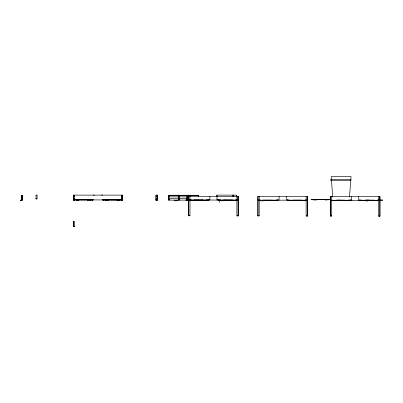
<?xml version="1.0" encoding="UTF-8"?>
<svg xmlns="http://www.w3.org/2000/svg" width="403" height="403" viewBox="0 0 403 403"><rect width="100%" height="100%" fill="white"/><g stroke="black" fill="none" stroke-linecap="round" stroke-linejoin="round"><path stroke-width="0.6" d="M73.966 196.342L73.966 196.241M168.862 199.782L168.862 199.309M168.862 196.095L168.862 195.631L168.862 196.115M179.008 199.782L179.008 199.309M179.008 196.095L179.008 195.631L179.008 196.115M187.002 200.014L186.312 199.873L188.211 199.873L188.211 196.201L186.987 196.201L186.987 200.014L187.128 196.201M177.607 200.281L177.607 200.014C177.93 201.137 173.819 201.152 174.136 200.014M191.087 199.883L191.289 200.452L194.377 200.452L194.558 199.984M220.456 199.883C219.962 201.178 224.32 201.057 223.927 199.984M260.318 200.054C259.885 201.273 264.131 201.258 263.789 200.125M289.686 200.054L289.893 200.593L292.981 200.593L293.157 200.125M350.257 200.125L348.116 200.125L347.915 200.739L344.827 200.734L344.651 200.125L336.283 200.125L336.273 200.588L336.283 200.266M365.652 200.125L365.642 200.588L365.652 200.266M21.253 200.11L21.288 195.379L22.477 195.379L21.359 195.379L21.374 200.276M93.103 199.848L73.311 199.812L122.517 200.014L122.562 195.117M122.623 199.908L102.654 199.812M218.088 199.651L218.088 200.16L237.327 200.16M287.581 200.301L287.319 199.792L287.319 200.301L290.029 200.301M359.814 199.933L359.814 200.442L362.524 200.442M22.135 199.581C21.399 200.069 22.281 199.137 21.807 199.898M122.502 199.812L121.399 200.014M73.351 221.529L74.575 221.529L74.575 226.224L73.477 226.264M94.327 195.158L93.214 195.117M187.128 199.893L186.987 199.505M168.741 200.12L208.784 200.16L208.784 199.651M275.335 200.301L278.01 200.301L278.01 199.792L277.783 200.301M307.318 200.246L307.338 199.792M340.898 200.19L337.432 200.19M347.829 200.442L350.509 200.442L350.509 199.933M352.121 200.19L348.862 200.19M349.482 197.132L351.048 176.574L331.201 176.574L332.692 197.132M21.969 199.903C22.442 198.87 21.082 200.125 22.13 199.762M156.485 196.377L156.424 196.457M156.374 198.886L156.359 198.659M366.604 200.719C367.193 201.636 367.047 200.105 366.685 200.608M366.962 200.618L366.77 200.961L366.947 200.649M278.01 200.195L277.869 199.792L277.884 200.16M307.343 200.195L258.807 200.16M350.504 200.321L350.278 199.933L350.278 200.442M379.838 200.336L378.619 200.301M75.925 199.772C75.643 200.704 79.441 200.694 79.189 199.772M365.647 200.588L362.388 200.739L362.181 200.125L360.045 200.125M116.739 199.772C116.402 200.644 120.311 200.699 120.003 199.772M156.873 195.117L156.888 199.893M22.145 195.903C21.611 196.029 21.858 196.105 22.115 195.868M90.564 200.084L90.615 199.772M108.523 200.084L108.573 199.772M336.178 200.709L332.989 200.734L332.813 200.125L330.536 200.271L330.621 196.483M22.029 196.206L21.752 196.18M121.993 196.468L121.958 196.211L122.044 199.893M21.812 195.762L22.079 195.818M316.627 200.014L316.808 199.404M380.225 200.629L380.402 200.014L382.85 200.14L380.402 200.14M90.539 200.095L87.426 200.095M108.472 200.1L105.359 200.084M368.77 200.629L368.972 200.09L365.707 200.09L365.914 200.629L369.002 200.629L369.178 200.09M73.472 226.305L74.575 226.426L73.356 226.335L73.427 221.529M92.005 200.014L93.068 199.888L90.74 199.812M101.596 195.117L102.674 195.117M155.785 199.893L157.684 199.923L157.538 195.117L157.689 199.812M21.213 200.155L20.15 200.276L22.477 200.276L22.477 195.379L22.477 200.276M121.761 200.014L122.018 200.014M156.152 200.014L156.404 200.014M330.339 179.441L351.094 179.441M330.339 180.635L351.094 180.635M35.912 195.117L37.141 195.117L37.141 198.79L35.912 198.79L36.058 198.422M73.311 195.117L122.623 195.117M178.333 195.097L178.816 195.097M188.478 195.097L188.962 195.097M198.548 196.689L198.558 195.259L168.741 195.259L168.776 200.16M170.046 195.334L197.253 195.384L170.046 195.405M188.962 196.342L238.254 196.342L238.254 215.932L236.893 215.932L236.893 196.342M258.822 196.483L307.484 196.483L307.484 216.073L306.124 216.073L306.124 196.483M330.687 196.629L379.979 196.629L379.979 216.22L378.619 216.22L378.619 196.629M21.253 196.81L21.742 196.81L21.742 198.85L21.253 198.85M189.032 196.891L168.575 196.891L168.907 200.16L168.847 195.259M179.048 198.528L178.72 198.528L178.72 196.891M168.741 198.729L189.057 198.729M36.728 198.931L36.003 198.921L36.728 198.79M311.101 199.404L330.656 199.404M313.544 199.48L317.01 199.45L317.01 199.838L313.72 200.014L313.544 199.404M311.101 199.525L330.656 199.525M257.985 199.651L258.122 200.014M73.477 199.772L73.774 199.772M81.497 199.772L82.796 199.772M83.743 199.772L85.104 199.772M92.368 199.772L92.655 199.893M92.811 199.772L93.063 200.014M103.163 199.772L102.861 200.014M110.88 199.772L112.18 199.772M113.575 199.772L114.492 199.772M189.355 199.843L190.987 199.984M208.286 199.843L206.492 199.984M218.32 199.843L220.355 199.984M236.954 199.843L235.866 199.984M73.346 195.117L73.311 199.893L93.053 199.893M122.623 199.893L102.876 199.893L105.188 199.812M189.979 199.873L188.811 199.989M208.638 199.873L209.862 199.873M217.005 199.873L218.23 199.873M359.97 199.933L360.075 200.442M189.355 199.984L208.553 200.014M208.638 200.014L237.977 200.16L237.977 196.342M277.763 199.984L275.723 200.125M287.546 199.984L289.586 200.125M306.728 199.984L305.096 200.125M156.021 200.039L156.505 200.039M156.696 200.039L157.185 200.039M377.676 200.09L378.765 200.09L377.49 200.125L377.309 200.734L374.17 200.729L374.019 200.125M73.804 200.18L74.288 200.18M92.327 200.18L92.816 200.18M103.072 200.175L103.556 200.175M121.646 200.18L122.129 200.18M350.363 200.16L351.587 200.16M358.73 200.16L359.955 200.16M365.506 200.14L374.417 200.14M156.021 200.2L156.505 200.2M156.696 200.2L157.185 200.2M331.624 200.266L350.257 200.266M360.045 200.266L378.679 200.266M258.807 200.301L260.64 200.301M263.088 200.301L272.272 200.301M292.477 200.301L301.661 200.301M304.718 200.301L306.557 200.301M331.301 200.301L378.442 200.301M20.477 200.442L20.961 200.442M188.624 200.487L186.151 200.482L185.974 200.014M331.301 200.442L333.135 200.442M336.198 200.442L344.767 200.442M365.581 200.442L374.155 200.442M377.213 200.442L378.442 200.442M378.482 200.629L377.218 200.588M188.76 215.65L189.979 215.65M236.893 215.791L238.113 215.791M257.991 215.791L259.21 215.791M306.124 215.932L307.343 215.932M330.485 215.932L331.704 215.932M378.619 216.073L379.838 216.073M102.82 199.888L103.883 200.014M73.92 200.014L74.172 200.014M156.974 196.11L157.246 196.387L156.969 196.593M156.974 198.558L157.246 198.835L156.969 199.042M313.952 200.014L313.746 199.404M258.106 200.155L260.217 200.125M73.457 226.426L73.502 221.529M105.324 200.049L105.309 199.772M87.37 200.059L87.35 199.772M287.324 200.195L287.475 199.792M359.814 200.321L359.955 199.933M73.432 199.812L74.535 200.014M179.008 199.374L179.008 199.757M168.862 199.374L168.862 199.757M379.838 196.629L379.838 216.22M379.702 196.629L379.702 200.301M358.73 196.629L358.73 200.301M351.587 196.629L351.587 200.301M330.485 196.483L330.485 216.073M307.343 196.483L307.343 216.073M307.207 196.483L307.207 200.16M304.99 200.054L304.789 200.593L301.701 200.593L301.525 200.054M301.424 200.125L293.258 200.125M293.157 200.054L293.157 200.392M286.236 196.483L286.236 200.16M279.093 196.483L279.093 200.16M275.622 200.054L275.445 200.593L272.357 200.593L272.156 200.054M272.05 200.125L263.889 200.125M263.789 200.054L263.789 200.392M257.991 196.342L257.991 215.932M238.113 196.342L238.113 215.932M236.46 196.548L236.45 195.117L216.794 195.117L216.794 196.342M236.344 195.117L236.39 196.548M235.76 199.883L235.584 200.452L232.496 200.452L232.294 199.883M233.74 195.117L233.73 196.342M233.695 195.117L233.71 196.342M233.599 195.117L233.624 196.342M232.531 195.117L232.531 196.342M232.193 199.984L224.028 199.984M223.927 199.883L223.927 200.251M219.418 201.656L219.418 202.145M219.257 201.656L219.257 202.145M218.35 200.16L218.35 199.651L218.23 200.16M217.005 196.342L217.005 200.014M216.92 195.117L216.92 196.342M209.862 196.342L209.862 200.014M208.638 200.16L208.653 199.651L208.553 200.16M206.391 199.883L206.19 200.452L203.102 200.452L202.926 199.883M202.82 199.984L194.659 199.984M198.523 195.259L198.452 196.689M198.437 195.259L198.422 196.689M198.271 195.621L198.271 196.11M197.253 195.505L170.046 195.505M194.558 199.883L194.553 200.251M188.76 196.201L188.76 215.791M179.174 195.631L179.174 196.115M179.169 199.299L179.169 199.787M179.053 195.259L179.053 196.689M179.053 198.729L179.053 200.16M179.033 195.259L179.008 200.16M178.887 195.259L178.922 200.16M169.028 195.631L169.028 196.115M169.023 199.299L169.023 199.787M168.892 195.259L168.902 196.891M121.973 195.117L121.973 196.216M121.399 195.117L121.399 199.812M74.535 195.117L74.535 199.812M73.467 195.117L73.472 200.014M73.417 195.117L73.432 200.014M36.058 195.117L36.058 198.931M21.661 196.81L21.661 198.85M21.384 195.379L21.394 196.81M21.384 198.85L21.414 200.276M198.437 195.662L198.437 196.11L198.437 195.636M366.554 200.608L366.866 201.152L367.178 200.971L366.866 200.427L366.554 200.608M121.726 196.342L122.21 196.412L121.726 196.342M121.726 198.79L122.21 198.86L121.726 198.79M156.082 196.316L156.566 196.387L156.082 196.316M156.082 198.765L156.566 198.835L156.082 198.765M328.233 199.812L325.171 200.014L324.969 199.404L328.233 199.44L328.233 199.812M73.87 198.765L73.87 198.815M121.872 198.8L121.842 198.775M73.739 196.251L74.192 196.432L73.739 196.251M73.739 198.699L74.192 198.881L73.739 198.699M157.664 199.969L155.785 200.014L155.785 195.117L157.664 195.117L157.689 200.014M189.979 196.201L188.614 196.201L188.614 215.791L189.979 215.791L189.979 196.201M259.21 196.342L257.844 196.342L257.844 215.932L259.21 215.932L259.21 196.342M331.704 196.483L330.344 196.483L330.344 216.073L331.704 216.073L331.704 196.483M122.502 200.014L122.487 195.117L122.452 200.014"/></g></svg>
